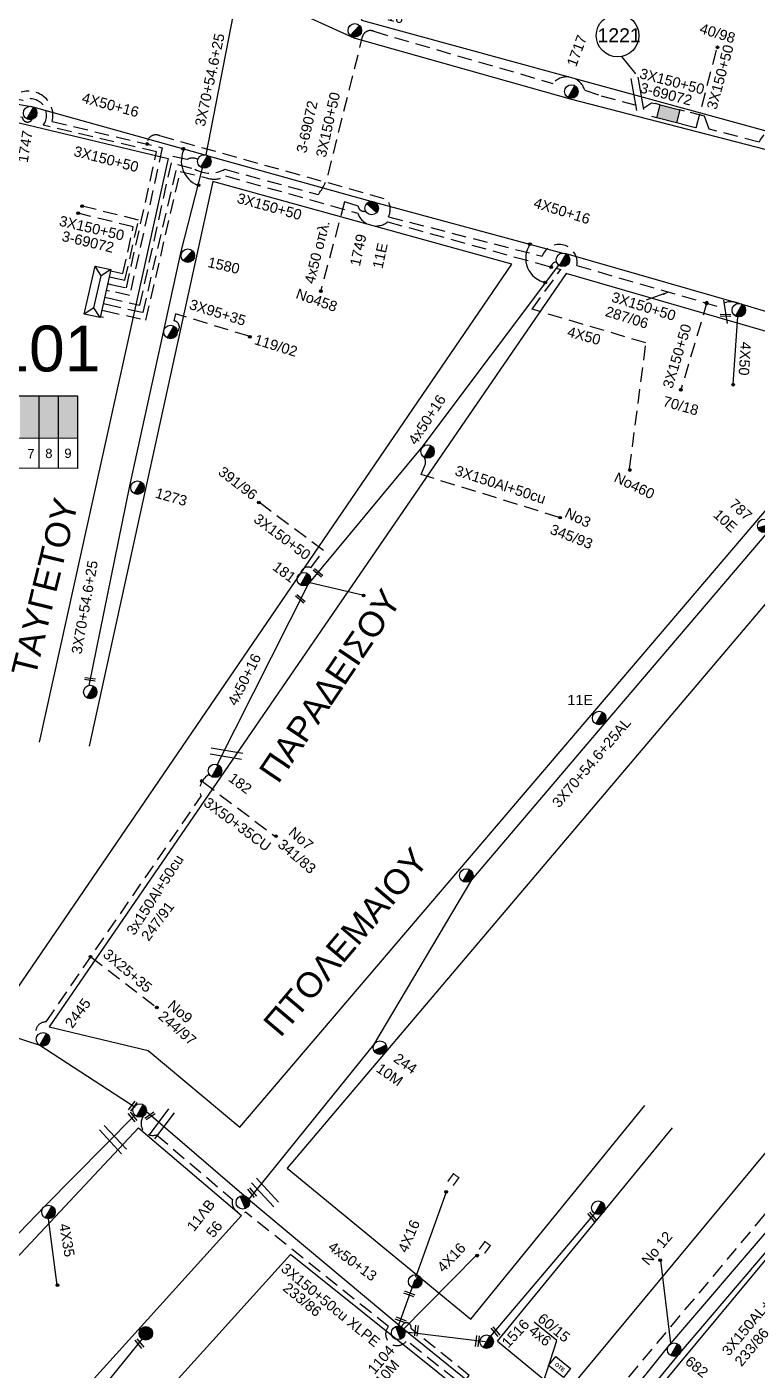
# Model space of a CAD drawing. Header units: millimetres. Extents: x 3156 to 5307, y 1191 to 2273.
# Drawn here: x 3707.9 to 3835.3, y 1512.4 to 1746.5 of the extents above; entities that cross this region are included whole.
import ezdxf

# ---------------------------------------------------------------- set-up
doc = ezdxf.new("R2010")
doc.units = ezdxf.units.MM
doc.linetypes.add('DASHED', pattern=[19.05, 12.7, -6.35])
for name, color, linetype in [('Link Box 4 Διευθύνσεων', 7, 'Continuous'), ('Pillar OTE', 7, 'Continuous'), ('Άγνωστα', 7, 'Continuous'), ('Γυμνά εναέρια ΧΤ (3Φ)   3x50+35CU', 7, 'Continuous'), ('Γυμνά εναέρια ΧΤ και ΦΟΠ (3Φ)   4x50+16AL', 7, 'Continuous'), ('Επιγραφές - Σχήματα', 7, 'Continuous'), ('Καλώδια ΧΤ   3x150+50AL', 7, 'DASHED'), ('Καλώδια ΧΤ   3x150+50CU', 7, 'DASHED'), ('Καλώδια ΧΤ   3x150AL+50CU', 7, 'DASHED'), ('Καλώδια ΧΤ   3x150AL+50XLPE', 7, 'DASHED'), ('Καλώδια ΧΤ   3X50+35', 7, 'DASHED'), ('Καλώδια ΧΤ   3x95+35 CU', 7, 'DASHED'), ('Καλώδια ΧΤ   3x95+50 AL XLPE', 7, 'DASHED'), ('Καλώδια ΧΤ   4x50AL', 7, 'DASHED'), ('Μηχανική τομή', 7, 'Continuous'), ('Στύλος Ξύλινος', 7, 'Continuous'), ('Στύλος Ξύλινος @ 1', 7, 'Continuous'), ('Στύλος ΦΜ', 7, 'Continuous'), ('Στύλος ΦΜ @ 1', 7, 'Continuous'), ('Συνδέσεις', 7, 'Continuous'), ('Συνεστραμμένα ΧΤ   3x70+54.6+25 AL', 7, 'SYN_LINE'), ('Τομή', 7, 'Continuous'), ('Υποσταθμός πόλεως', 7, 'Continuous'), ('Υπόβαθρο ΔΕΗ', 7, 'Continuous'), ('Υπόγεια καλώδια Παροχών ΧΤ   4x50AL', 7, 'DASHED')]:
    doc.layers.add(name, color=color, linetype=linetype)
doc.styles.add('arial', font='arial.ttf')
doc.styles.get("Standard").update_dxf_attribs({"font": 'arial.ttf'})
doc.linetypes.add('SYN_LINE', pattern='A,0.5,-0.0001,["/\\/\\/\\/",Standard,S=0.1,R=0,X=0,Y=-0.05],-0.25', length=0.7501)
doc.dimstyles.new('ISO-25', dxfattribs={"dimtxt": 2.5, "dimasz": 2.5, "dimexe": 1.25, "dimexo": 0.625, "dimtad": 1, "dimtxsty": 'Standard', "dimcen": 2.5, "dimadec": 0, "dimazin": 0, "dimtfac": 1, "dimtmove": 0, "dimatfit": 3, "dimfxl": 1, "dimarcsym": 0})

# ---------------------------------------------------------------- blocks, each defined once
blk = doc.blocks.new('ΥΠΟΣΤΑΘΜΟΣ ΠΟΛΕΩΣ 8 ΑΝΑΧΩΡΗΣΕΩΝ')
at = {"layer": 'Υποσταθμός πόλεως', "linetype": 'Continuous', "ltscale": 40}
for p, q in [((-8.18, -2.82), (-8.18, -4)), ((-5.9, -2.82), (-5.9, -4)), ((-3.55, -2.82), (-3.55, -4)), ((-1.28, -2.82), (-1.28, -4)), ((1.23, -2.82), (1.23, -4)), ((3.56, -2.82), (3.56, -4)), ((6.03, -2.82), (6.03, -4)), ((8.16, -2.82), (8.16, -4))]:
    blk.add_line(p, q, dxfattribs=at)
blk.add_lwpolyline([(-8.57, 2.82), (8.57, 2.82), (8.57, -2.82), (-8.57, -2.82)], close=True, dxfattribs=at)
for points in [[(-5.75, 0), (-8.57, 2.82)], [(5.75, 0), (8.57, 2.82)], [(-8.57, -2.82), (-5.75, 0)], [(-5.75, 0), (5.75, 0)], [(8.57, -2.82), (5.75, 0)]]:
    blk.add_lwpolyline(points, dxfattribs=at)
at = {"layer": 'Υποσταθμός πόλεως', "linetype": 'SYN_LINE', "ltscale": 40, "flags": 1}
for tag, p in [('ΜΕΤΑΣΧΗΜΑΤΙΣΜΟΣ', (9.59, 1.44)), ('ΙΣΧΥΣ', (9.57, -1.35)), ('ΑΡΙΘΜΟΣ', (9.69, -4.07))]:
    blk.add_attdef(tag, p, '', height=1.8, dxfattribs=at)
blk = doc.blocks.new('ΥΠΑΡΧΩΝ ΤΣΙΜΕΝΤΕΝΙΟΣ ΣΤΥΛΟΣ')
at = {"layer": 'Στύλος ΦΜ'}
blk.add_hatch(color=7, dxfattribs=at).paths.add_polyline_path([(-1.29, -2.28, 0.574793), (2.62, 0, 0.268822), (1.3, 2.27)])
at = {"layer": 'Στύλος ΦΜ', "color": 7}
blk.add_line((-1.29, -2.28), (1.3, 2.27), dxfattribs=at)
blk.add_circle((0, 0), 2.62, dxfattribs=at)
at = {"layer": 'Στύλος ΦΜ', "flags": 4}
for tag, p in [('ΑΡΙΘΜΟΣ', (-4.68, 8.05)), ('ΤΥΠΟΣ', (-4.91, 3.03))]:
    blk.add_attdef(tag, p, '', height=4, dxfattribs=at)
blk = doc.blocks.new('ΥΠΑΡΧΩΝ ΞΥΛΙΝΟΣ ΣΤΥΛΟΣ')
at = {"layer": 'Στύλος Ξύλινος'}
h = blk.add_hatch(color=7, dxfattribs=at)
h.paths.add_polyline_path([(-2.62, 0, 0.270008), (-1.29, -2.28), (1.3, 2.27, 0.576266)])
h.paths.add_polyline_path([(-1.29, -2.28, 0.574793), (2.62, 0, 0.268822), (1.3, 2.27)])
at = {"layer": 'Στύλος Ξύλινος', "color": 7}
blk.add_line((-1.29, -2.28), (1.3, 2.27), dxfattribs=at)
blk.add_circle((0, 0), 2.62, dxfattribs=at)
at = {"layer": 'Στύλος Ξύλινος', "flags": 4}
for tag, p in [('ΑΡΙΘΜΟΣ', (-4.91, 8.6)), ('ΤΥΠΟΣ', (-4.85, 3.39))]:
    blk.add_attdef(tag, p, '', height=4, dxfattribs=at)
blk = doc.blocks.new('LINK BOX 4 ΑΝΑΧΩΡΗΣΕΩΝ')
at = {"layer": 'Link Box 4 Διευθύνσεων', "ltscale": 40}
blk.add_hatch(color=256, dxfattribs=at).paths.add_polyline_path([(-3.54, 0), (-3.54, -4.67), (3.54, -4.67), (3.54, 0)])
for p, q in [((-3.54, 0), (-5.33, 0)), ((5.33, 0), (3.54, 0)), ((-3.54, -4.67), (-5.33, -4.67)), ((5.33, -4.67), (3.54, -4.67))]:
    blk.add_line(p, q, dxfattribs=at)
blk.add_lwpolyline([(-3.54, -4.67), (-3.54, 0), (3.54, 0), (3.54, -4.67)], close=True, dxfattribs=at)
blk = doc.blocks.new('ΤΟΜΗ')
at = {"layer": 'Τομή', "ltscale": 40}
for p, q in [((-5.68, 0), (5.68, 0)), ((5.68, -2.33), (-5.68, -2.33))]:
    blk.add_line(p, q, dxfattribs=at)
blk = doc.blocks.new('ΜΗΧΑΝΙΚΗ ΤΟΜΗ')
at = {"layer": 'Μηχανική τομή', "ltscale": 40}
for p, q in [((-1.89, 0.78), (1.89, 0.78)), ((1.89, 0), (-1.89, 0))]:
    blk.add_line(p, q, dxfattribs=at)
blk = doc.blocks.new('_ΣΥΝΔΕΣΗ')
at = {"layer": 'Συνδέσεις', "linetype": 'SYN_LINE', "ltscale": 40}
blk.add_hatch(color=256, dxfattribs=at).paths.add_polyline_path([(0.5, -0.01, 1), (-0.5, -0.01, 1)])
at = {"layer": 'Συνδέσεις'}
blk.add_circle((0, -0.01), 0.5, dxfattribs=at)
blk = doc.blocks.new('PILLAR ΟΤΕ')
at = {"layer": 'Pillar OTE', "ltscale": 40}
blk.add_lwpolyline([(-3.31, 2.02), (3.39, 2.02), (3.39, -1.99), (-3.31, -1.99)], close=True, dxfattribs=at)
at = {"layer": 'Pillar OTE', "insert": (-1.81, 0.71), "char_height": 1.3575, "width": 109.961, "attachment_point": 1}
blk.add_mtext('{\\fArial|b1|i0|c161|p34;OTE}', dxfattribs=at)
blk = doc.blocks.new('TSONTA XT1')
at = {"ltscale": 40}
h = blk.add_hatch(color=256, dxfattribs=at)
h.dxf.hatch_style = 1
h.paths.add_polyline_path([(595.96, 2487.66), (597.07, 2488.77), (595.96, 2489.87), (594.85, 2488.77)])
blk.add_lwpolyline([(594.85, 2488.77), (595.96, 2489.87), (597.07, 2488.77), (595.96, 2487.66)], close=True, dxfattribs=at)

msp = doc.modelspace()

# ---------------------------------------------------------------- hatches: boundary and pattern name
at = {"layer": 'Καλώδια ΧΤ   3x150+50AL', "linetype": 'DASHED', "ltscale": 0.2}
h = msp.add_hatch(color=133, dxfattribs=at)
h.dxf.hatch_style = 1
h.paths.add_polyline_path([(3710.03, 1682.19), (3706.69, 1682.19), (3706.69, 1674.82), (3710.03, 1674.81)])
h = msp.add_hatch(color=2, dxfattribs=at)
h.dxf.hatch_style = 1
h.paths.add_polyline_path([(3713.42, 1682.19), (3710.03, 1682.19), (3710.03, 1674.81), (3713.42, 1674.81)])
h = msp.add_hatch(color=1, dxfattribs=at)
h.dxf.hatch_style = 1
h.paths.add_polyline_path([(3716.74, 1682.19), (3713.42, 1682.19), (3713.42, 1674.81), (3716.74, 1674.81)])

# ---------------------------------------------------------------- linework, layer by layer
at = {"layer": 'Pillar OTE', "ltscale": 40}
for points in [[(3686.4, 1669.55), (3686.4, 1682.2), (3716.74, 1682.19), (3716.73, 1669.53), (3686.4, 1669.56)], [(3710.03, 1669.53), (3710.03, 1682.19)], [(3713.41, 1669.53), (3713.42, 1682.19)], [(3686.4, 1674.84), (3716.74, 1674.81)]]:
    msp.add_lwpolyline(points, dxfattribs=at)
at = {"layer": 'Άγνωστα', "color": 151, "linetype": 'SYN_LINE', "ltscale": 20}
msp.add_lwpolyline([(3803.49, 1496.15), (3819.85, 1516.63), (3837.25, 1536.87), (3855.88, 1559.32), (3896.84, 1608.53), (3921.26, 1638.12), (3943.03, 1664.74)], dxfattribs=at)
at = {"layer": 'Άγνωστα', "color": 2, "linetype": 'SYN_LINE', "ltscale": 20}
msp.add_lwpolyline([(3943.61, 1664.58), (3922.3, 1637.6), (3897.74, 1607.77), (3857.64, 1558.27), (3839.19, 1535.75), (3821.7, 1515.33), (3804.74, 1494.63)], dxfattribs=at)
at = {"layer": 'Άγνωστα', "color": 85, "linetype": 'SYN_LINE', "ltscale": 10}
msp.add_lwpolyline([(3757.22, 1649.63), (3766.46, 1647.49)], dxfattribs=at)
at = {"layer": 'Άγνωστα', "color": 62, "linetype": 'DASHED', "ltscale": 0.2}
msp.add_lwpolyline([(3719.03, 1584.42), (3730.53, 1575.59)], dxfattribs=at)
at = {"layer": 'Άγνωστα', "color": 173, "linetype": 'SYN_LINE', "ltscale": 15}
for points in [[(3775.73, 1528.55), (3781.11, 1543.45)], [(3773.3, 1519.21), (3786.31, 1532.4)]]:
    msp.add_lwpolyline(points, dxfattribs=at)
at = {"layer": 'Άγνωστα', "color": 133, "linetype": 'SYN_LINE', "ltscale": 10}
msp.add_lwpolyline([(3713.18, 1527.17), (3711.65, 1538.76)], dxfattribs=at)
at = {"layer": 'Άγνωστα', "color": 173, "linetype": 'SYN_LINE', "ltscale": 20}
msp.add_lwpolyline([(3788.75, 1518.22), (3806.97, 1539.64)], dxfattribs=at)
at = {"layer": 'Άγνωστα', "color": 2, "linetype": 'SYN_LINE', "ltscale": 10}
msp.add_lwpolyline([(3820.19, 1517.08), (3818.47, 1531.47)], dxfattribs=at)
at = {"layer": 'Άγνωστα', "color": 173}
msp.add_lwpolyline([(3772.52, 1519.65), (3775.61, 1528.19)], dxfattribs=at)
at = {"layer": 'Γυμνά εναέρια ΧΤ και ΦΟΠ (3Φ)   4x50+16AL', "color": 1, "linetype": 'Continuous', "ltscale": 0.2}
msp.add_lwpolyline([(3677.82, 1735.84), (3692.95, 1735.42), (3708.9, 1732.57), (3739.17, 1724.15)], dxfattribs=at)
at = {"layer": 'Γυμνά εναέρια ΧΤ και ΦΟΠ (3Φ)   4x50+16AL', "color": 85}
for points in [[(3739.25, 1724.09), (3768.27, 1715.99), (3801.39, 1707.08)], [(3741, 1617.74), (3756.97, 1649.33), (3776.86, 1673.21), (3800.68, 1704.96)]]:
    msp.add_lwpolyline(points, dxfattribs=at)
at = {"layer": 'Γυμνά εναέρια ΧΤ και ΦΟΠ (3Φ)   4x50+16AL', "color": 30}
msp.add_lwpolyline([(3860.23, 1689.89), (3832.07, 1698.29), (3801.98, 1706.92)], dxfattribs=at)
at = {"layer": 'Γυμνά εναέρια ΧΤ και ΦΟΠ (3Φ)   4x50+16AL', "color": 62}
msp.add_lwpolyline([(3598.99, 1602.37), (3623.75, 1594.71), (3645.18, 1588.96), (3671.19, 1581.7), (3710.13, 1569.02), (3726.79, 1558.21)], dxfattribs=at)
at = {"layer": 'Γυμνά εναέρια ΧΤ και ΦΟΠ (3Φ)   4x50+16AL', "color": 173}
msp.add_lwpolyline([(3728.73, 1557.43), (3746.22, 1542.47), (3773.53, 1519.65), (3803.09, 1495.73)], dxfattribs=at)
at = {"layer": 'Επιγραφές - Σχήματα', "linetype": 'Continuous', "ltscale": 0.2}
msp.add_circle((3810.93, 1744.99), 3.72, dxfattribs=at)
at = {"layer": 'Καλώδια ΧΤ   3x150+50AL', "color": 5, "linetype": 'DASHED', "ltscale": 0.2}
for points in [[(3646.32, 1740.53), (3647.36, 1739.32), (3672.79, 1737.92), (3675.01, 1737.79, -0.29354), (3678.73, 1738.3), (3679.9, 1738.22), (3680.14, 1741.53), (3691.82, 1740.7, -0.266267), (3692.18, 1737.86), (3706.89, 1735.1, -0.582596), (3712.32, 1730), (3731.51, 1725.41), (3725.81, 1699.69), (3722.3, 1700.48)], [(3728.85, 1726.05, -0.564258), (3731.01, 1727.54), (3770.68, 1716.46, -0.291737), (3770.95, 1713.4), (3797.75, 1706.52, -0.904217), (3803.84, 1704.89), (3828.63, 1697.72, -0.318926), (3832.07, 1698.29)]]:
    msp.add_lwpolyline(points, format="xyb", dxfattribs=at)
at = {"layer": 'Καλώδια ΧΤ   3x150+50AL', "color": 1, "linetype": 'DASHED', "ltscale": 0.2}
for points in [[(3722.56, 1701.62), (3725.26, 1701.01), (3730.5, 1724.69), (3710.75, 1729.37, 0.78634), (3707.16, 1733.69), (3693.28, 1736.3), (3689.81, 1736.51)], [(3691.98, 1709.22), (3695.67, 1733.49), (3707.09, 1730.76, 0.686132), (3708.76, 1730.27)]]:
    msp.add_lwpolyline(points, format="xyb", dxfattribs=at)
at = {"layer": 'Καλώδια ΧΤ   3x150+50AL', "color": 85, "linetype": 'DASHED', "ltscale": 0.2}
msp.add_lwpolyline([(3722.03, 1699.25), (3727.6, 1698), (3733.35, 1723.96), (3735.87, 1723.4, -0.24942), (3737.72, 1723.38)], format="xyb", dxfattribs=at)
at = {"layer": 'Καλώδια ΧΤ   3x150+50AL', "color": 30, "linetype": 'DASHED', "ltscale": 0.2}
msp.add_lwpolyline([(3721.52, 1697), (3728.64, 1695.4), (3734.65, 1721.26), (3739.16, 1720.21, 0.24431), (3742.52, 1720.54), (3765.62, 1714, 0.521364), (3770.82, 1712.52), (3801, 1704.19)], format="xyb", dxfattribs=at)
at = {"layer": 'Καλώδια ΧΤ   3x150+50AL', "color": 2, "linetype": 'DASHED', "ltscale": 0.2}
msp.add_lwpolyline([(3723.06, 1703.86), (3724.65, 1703.5), (3726.45, 1711.63), (3716.82, 1714.01)], dxfattribs=at)
at = {"layer": 'Καλώδια ΧΤ   3x150+50AL', "color": 4, "linetype": 'DASHED', "ltscale": 0.2}
msp.add_lwpolyline([(3722.83, 1702.82), (3725, 1702.33), (3727.36, 1712.82), (3717.61, 1715.22)], dxfattribs=at)
at = {"layer": 'Καλώδια ΧΤ   3x150+50AL', "color": 85, "ltscale": 0.2}
for points in [[(3800.74, 1660.99), (3776.64, 1668.48), (3777.31, 1670.05, 0.245655), (3777.19, 1671.45, 1.299276)], [(3755.67, 1651.28, -0.513866), (3757.44, 1652.22), (3759.64, 1655.22), (3748.4, 1663.6)]]:
    msp.add_lwpolyline(points, format="xyb", dxfattribs=at)
at = {"layer": 'Καλώδια ΧΤ   3x150+50AL', "color": 30, "linetype": 'DASHED', "ltscale": 0.2}
msp.add_arc((3800.3, 1704.56), 0.956, 91.5732, 175.4332, dxfattribs=at)
at = {"layer": 'Καλώδια ΧΤ   3x150+50CU', "linetype": 'Continuous', "ltscale": 0.3}
msp.add_line((3811.62, 1741.34), (3814.03, 1738.33), dxfattribs=at)
at = {"layer": 'Καλώδια ΧΤ   3x150+50CU', "color": 173, "linetype": 'Continuous', "ltscale": 15}
msp.add_line((3773.55, 1519.11), (3787.85, 1517.33), dxfattribs=at)
at = {"layer": 'Καλώδια ΧΤ   3x150+50CU', "color": 151, "ltscale": 0.2}
msp.add_lwpolyline([(3721.78, 1698.15), (3728.16, 1696.71), (3728.16, 1696.71), (3734.15, 1722.51), (3737.18, 1721.69, 0.258092), (3742.42, 1721.68), (3758.71, 1717.27, 0.097911), (3760.43, 1720.7), (3766.43, 1744.79, -0.471375), (3768.38, 1745.72), (3799.65, 1736.64, -0.597164), (3805.19, 1735.46), (3808.06, 1734.5), (3815.64, 1732.43), (3816.85, 1733.23), (3817.46, 1733.15)], format="xyb", dxfattribs=at)
at = {"layer": 'Καλώδια ΧΤ   3x150+50CU', "color": 30, "ltscale": 0.2}
msp.add_lwpolyline([(3822.04, 1729.57), (3824.66, 1728.9), (3828.33, 1743.05)], dxfattribs=at)
msp.add_lwpolyline([(3953.92, 1742.23), (3958.29, 1740.97), (3944.4, 1693.01), (3869.89, 1713.49), (3869.53, 1717.74), (3842.19, 1725.54, 0.791528), (3835.6, 1726.41), (3826.91, 1728.69), (3826.1, 1730.94), (3822.62, 1731.83)], format="xyb", dxfattribs=at)
at = {"layer": 'Καλώδια ΧΤ   3x150+50CU', "color": 1, "ltscale": 0.2}
msp.add_lwpolyline([(3879.47, 1604.92), (3887.29, 1598.52), (3836.47, 1539.42), (3800.54, 1496.42)], dxfattribs=at)
for points in [[(3728.26, 1556.67, 0.744107), (3730.51, 1553.37), (3743.78, 1542.12)], [(3800.54, 1496.42), (3774.14, 1517.52, -1.057073), (3770.95, 1519.97), (3746.03, 1539.9)]]:
    msp.add_lwpolyline(points, format="xyb", dxfattribs=at)
at = {"layer": 'Καλώδια ΧΤ   3x150+50CU', "color": 173, "ltscale": 0.2}
msp.add_lwpolyline([(3781.84, 1507.42), (3785.01, 1511.45), (3774.89, 1519.64, 1.089263), (3773.29, 1519.85)], format="xyb", dxfattribs=at)
at = {"layer": 'Καλώδια ΧΤ   3x150+50CU', "color": 1, "ltscale": 0.2}
msp.add_arc((3745.45, 1541.56), 1.76, 161.1856, 288.8462, dxfattribs=at)
at = {"layer": 'Καλώδια ΧΤ   3x150AL+50CU', "color": 62, "ltscale": 0.2}
msp.add_lwpolyline([(3709.62, 1570.48, -0.565557), (3711.24, 1573.06), (3738.28, 1612.38, -0.378336), (3739.57, 1616.13, -3.45067)], format="xyb", dxfattribs=at)
at = {"layer": 'Καλώδια ΧΤ   3X50+35', "color": 62, "ltscale": 0.2}
msp.add_lwpolyline([(3738.53, 1614.96), (3751.16, 1605.44)], dxfattribs=at)
at = {"layer": 'Καλώδια ΧΤ   3x95+35 CU', "color": 1, "linetype": 'DASHED', "ltscale": 0.2}
msp.add_lwpolyline([(3746.67, 1692.56), (3733.83, 1696.47), (3733.53, 1695.27, -0.639798), (3734.11, 1693.32)], format="xyb", dxfattribs=at)
at = {"layer": 'Καλώδια ΧΤ   3x95+50 AL XLPE', "color": 5, "linetype": 'DASHED', "ltscale": 0.2}
msp.add_lwpolyline([(3826.58, 1698.67), (3821.95, 1683.22)], dxfattribs=at)
at = {"layer": 'Καλώδια ΧΤ   4x50AL', "color": 5, "linetype": 'SYN_LINE', "ltscale": 10}
msp.add_line((3831.87, 1696.01), (3831.04, 1684.21), dxfattribs=at)
at = {"layer": 'Καλώδια ΧΤ   4x50AL', "color": 85, "linetype": 'DASHED', "ltscale": 0.2}
msp.add_lwpolyline([(3766.97, 1714.38, -0.46399), (3765.66, 1715.27), (3763.28, 1716), (3759.19, 1700.63)], format="xyb", dxfattribs=at)
at = {"layer": 'Καλώδια ΧΤ   4x50AL', "color": 30, "ltscale": 0.2}
msp.add_lwpolyline([(3813.02, 1669.52), (3815.87, 1691.41), (3796.01, 1697.27), (3801, 1704.19)], dxfattribs=at)
at = {"layer": 'Συνεστραμμένα ΧΤ   3x70+54.6+25 AL', "color": 85, "ltscale": 20}
msp.add_lwpolyline([(3739.17, 1724.17), (3744.72, 1752.87)], dxfattribs=at)
at = {"layer": 'Συνεστραμμένα ΧΤ   3x70+54.6+25 AL', "color": 151, "linetype": 'SYN_LINE', "ltscale": 15}
msp.add_lwpolyline([(3746.17, 1753.1), (3764.92, 1744.61), (3802.64, 1733.95), (3838.42, 1724.71), (3874.47, 1714.5), (3914.65, 1703.31), (3951.97, 1692.66), (3951.97, 1692.66)], dxfattribs=at)
at = {"layer": 'Συνεστραμμένα ΧΤ   3x70+54.6+25 AL', "color": 1, "ltscale": 15}
msp.add_lwpolyline([(3718.74, 1631.68), (3725.85, 1666.52), (3734.78, 1707.35), (3738.51, 1721.87)], dxfattribs=at)
at = {"layer": 'Συνεστραμμένα ΧΤ   3x70+54.6+25 AL', "color": 30, "ltscale": 20}
for points in [[(3860.55, 1688.1), (3837.51, 1658.87), (3808.89, 1625.39), (3785.44, 1597.83), (3768.35, 1569.09), (3746.59, 1542.17)], [(3626.06, 1404.76), (3650.09, 1431.18), (3665.21, 1446.56), (3684.9, 1467.78), (3714.34, 1500.93), (3728.07, 1517.84)]]:
    msp.add_lwpolyline(points, dxfattribs=at)
at = {"layer": 'Συνεστραμμένα ΧΤ   3x70+54.6+25 AL', "color": 133, "ltscale": 20}
msp.add_lwpolyline([(3603.75, 1425.11), (3634.91, 1460.65), (3662.49, 1489.65), (3685.73, 1514.77), (3711, 1540.96), (3726.74, 1556.79)], dxfattribs=at)
at = {"layer": 'Υπόβαθρο ΔΕΗ'}
for p, q in [((3829.42, 1698.87), (3830.02, 1694.81)), ((3785.3, 1521.27), (3815.68, 1558.48)), ((3790, 1517.44), (3820.51, 1554.61))]:
    msp.add_line(p, q, dxfattribs=at)
for points in [[(3834.27, 1729.09), (3834.27, 1729.09), (3942.88, 1698.89), (3967.2, 1782.42), (3847.13, 1810.74)], [(3794.91, 1775.27), (3764.56, 1754.91), (3766.26, 1747.67), (3824.77, 1731.71), (3824.77, 1731.71)], [(3600.62, 1604.09), (3631.58, 1735.97), (3694.33, 1732.67), (3732.53, 1723.55), (3710.01, 1621.82)], [(3824.77, 1731.71), (3834.27, 1729.09)], [(3600.62, 1604.09), (3703.85, 1575.44), (3792.46, 1705.12), (3740.3, 1719.53), (3718.75, 1621.15)], [(3858.14, 1687.26), (3801.96, 1703.52), (3711.8, 1572.18), (3729.03, 1568.07), (3745.03, 1554.7), (3858.14, 1687.26)], [(3869.7, 1684.79), (3753.31, 1547.58), (3785.3, 1521.27)], [(3789.98, 1517.42), (3801.57, 1507.9), (3932.5, 1665.47), (3869.7, 1684.79)], [(3880.64, 1464.9), (3851.62, 1486.57), (3826.29, 1486.57), (3810.68, 1500.2), (3894.16, 1600.63), (3931.86, 1576.17), (3938.38, 1583.89), (3901.42, 1608.81), (3945.91, 1662.35), (3960.22, 1657.34), (3960.22, 1559.63), (3880.64, 1464.9)], [(3624.98, 1406.36), (3605.83, 1424.97), (3727.34, 1554.61), (3745.35, 1539.34), (3624.98, 1406.36)], [(3676.74, 1356.14), (3792.45, 1501.65), (3753.86, 1532.5), (3711.58, 1485.75)], [(3800.31, 1517.53), (3796.35, 1520.7)]]:
    msp.add_lwpolyline(points, dxfattribs=at)
for centre, radius, start, end in [((3739.39, 1723.13), 4.57, 152.0572, 247.1987), ((3799.22, 1706.17), 4.32, 146.0838, 259.268)]:
    msp.add_arc(centre, radius, start, end, dxfattribs=at)

# ---------------------------------------------------------------- block references
at = {"layer": 'Link Box 4 Διευθύνσεων', "xscale": 0.4999999999997814, "yscale": 0.4999999999997814, "zscale": 0.4999999999997814, "rotation": 345.6246505074243}
msp.add_blockref('LINK BOX 4 ΑΝΑΧΩΡΗΣΕΩΝ', (3820.04, 1732.49), dxfattribs=at)
at = {"layer": 'Pillar OTE', "xscale": 0.5, "yscale": 0.5, "zscale": 0.5, "rotation": 320.568029324533}
msp.add_blockref('PILLAR ΟΤΕ', (3800.79, 1512.92), dxfattribs=at)
at = {"layer": 'Μηχανική τομή'}
for p, xscale, yscale, zscale, rotation in [((3758.79, 1651.5), 0.4999999999993636, 0.4999999999993636, 0.4999999999993636, 140.1871846408351), ((3755.71, 1646.95), 0.4999999999993636, 0.4999999999993636, 0.4999999999993636, 140.1871846408351), ((3718.95, 1632.98), 0.4999999999993636, 0.4999999999993636, 0.4999999999993636, 171.6772430790993), ((3742.78, 1620.39), 1.47798030338155, 1.47798030338155, 1.47798030338155, 170.5523734023038), ((3726.18, 1556.35), 0.4999999999991247, 0.4999999999991247, 0.4999999999991247, 309.6537598130552), ((3726.21, 1558.48), 0.4999999999990371, 0.4999999999990371, 0.4999999999990371, 232.2533029454107), ((3729.24, 1556.84), 0.4999999999990372, 0.4999999999990372, 0.4999999999990372, 214.4048736998393), ((3747.01, 1543.18), 0.4999999999990372, 0.4999999999990372, 0.4999999999990372, 309.6537598130635), ((3806.33, 1538.93), 0.4999999999990372, 0.4999999999990372, 0.4999999999990372, 309.6537598130635), ((3774.52, 1525.47), 0.4999999999990372, 0.4999999999990372, 0.4999999999990372, 339.3839768919698), ((3773.03, 1520.94), 0.4999999999990372, 0.4999999999990372, 0.4999999999990372, 339.3839768919698), ((3775.65, 1519.28), 0.4999999999990372, 0.4999999999990372, 0.4999999999990372, 263.2019559659304), ((3789.49, 1518.93), 0.4999999999990372, 0.4999999999990372, 0.4999999999990372, 309.6537598130635), ((3727.36, 1516.87), 0.4999999999991247, 0.4999999999991247, 0.4999999999991247, 309.6537598130552), ((3786.28, 1517.44), 0.4999999999990372, 0.4999999999990372, 0.4999999999990372, 263.2019559659304)]:
    msp.add_blockref('ΜΗΧΑΝΙΚΗ ΤΟΜΗ', p, dxfattribs=dict(at, xscale=xscale, yscale=yscale, zscale=zscale, rotation=rotation))
at = {"layer": 'Στύλος Ξύλινος @ 1', "ltscale": 40, "xscale": 0.4499999999998181, "yscale": 0.4499999999998181, "zscale": 0.4499999999998181}
msp.add_blockref('ΥΠΑΡΧΩΝ ΞΥΛΙΝΟΣ ΣΤΥΛΟΣ', (3728.63, 1518.78), dxfattribs=at)
at = {"layer": 'Στύλος ΦΜ @ 1', "ltscale": 40}
ref = msp.add_blockref('ΥΠΑΡΧΩΝ ΤΣΙΜΕΝΤΕΝΙΟΣ ΣΤΥΛΟΣ', (3765.09, 1745.88), dxfattribs=dict(at, xscale=0.4499999999999734, yscale=0.4499999999999734, zscale=0.4499999999999734, rotation=346.8484801518888))
ref.add_attrib('ΤΥΠΟΣ', '1716', (3767.91, 1748.32), dxfattribs={"layer": '', "height": 1.8, "rotation": 346.8485, "flags": 4})
ref.add_attrib('ΑΡΙΘΜΟΣ', '11E', (3769.01, 1750.22), dxfattribs={"layer": '', "height": 1.8, "rotation": 346.8485, "flags": 4})
at = {"layer": 'Στύλος ΦΜ @ 1', "ltscale": 40, "xscale": 0.4499999999998181, "yscale": 0.4499999999998181, "zscale": 0.4499999999998181}
for p in [(3802.87, 1735.23), (3708.47, 1731.47), (3738.84, 1723.04), (3801.39, 1705.9), (3832.07, 1697.11), (3732.94, 1693.32), (3777.78, 1672.48), (3727.19, 1666.19), (3756.2, 1650.23), (3718.94, 1630.56), (3740.71, 1616.82), (3784.53, 1598.58), (3710.71, 1570.04), (3727.57, 1557.63), (3711.65, 1539.94), (3807.55, 1540.67), (3775.62, 1527.82), (3788.08, 1517.33), (3820.79, 1515.92)]:
    msp.add_blockref('ΥΠΑΡΧΩΝ ΤΣΙΜΕΝΤΕΝΙΟΣ ΣΤΥΛΟΣ', p, dxfattribs=at)
at = {"layer": 'Στύλος ΦΜ @ 1', "ltscale": 40}
ref = msp.add_blockref('ΥΠΑΡΧΩΝ ΤΣΙΜΕΝΤΕΝΙΟΣ ΣΤΥΛΟΣ', (3768.02, 1714.91), dxfattribs=dict(at, xscale=0.4499999999997384, yscale=0.4499999999997384, zscale=0.4499999999997384, rotation=77.87573415828757))
ref.add_attrib('ΤΥΠΟΣ', '1749', (3765.97, 1704.68), dxfattribs={"layer": '', "height": 1.8, "rotation": 77.8757, "flags": 4})
ref.add_attrib('ΑΡΙΘΜΟΣ', '11E', (3769.91, 1704.23), dxfattribs={"layer": '', "height": 1.8, "rotation": 77.8757, "flags": 4})
ref = msp.add_blockref('ΥΠΑΡΧΩΝ ΤΣΙΜΕΝΤΕΝΙΟΣ ΣΤΥΛΟΣ', (3735.97, 1706.62), dxfattribs=dict(at, xscale=0.4499999999998182, yscale=0.4499999999998182, zscale=0.4499999999998182, rotation=347.0015056748567))
ref.add_attrib('ΤΥΠΟΣ', '1580', (3739.31, 1704.66), dxfattribs={"layer": '', "height": 1.8, "rotation": 347.0015, "flags": 4})
ref = msp.add_blockref('ΥΠΑΡΧΩΝ ΤΣΙΜΕΝΤΕΝΙΟΣ ΣΤΥΛΟΣ', (3836.51, 1659.52), dxfattribs=dict(at, xscale=0.4499999999996362, yscale=0.4499999999996362, zscale=0.4499999999996362, rotation=317.7208670351616))
ref.add_attrib('ΤΥΠΟΣ', '787', (3830.25, 1663.08), dxfattribs={"layer": '', "height": 1.8, "rotation": 317.7209, "flags": 4})
ref.add_attrib('ΑΡΙΘΜΟΣ', '10E', (3827.47, 1661.25), dxfattribs={"layer": '', "height": 1.8, "rotation": 317.7209, "flags": 4})
ref = msp.add_blockref('ΥΠΑΡΧΩΝ ΤΣΙΜΕΝΤΕΝΙΟΣ ΣΤΥΛΟΣ', (3807.71, 1626.02), dxfattribs=dict(at, xscale=0.4499999999998181, yscale=0.4499999999998181, zscale=0.4499999999998181))
ref.add_attrib('ΤΥΠΟΣ', '11E', (3802.17, 1628.27), dxfattribs={"layer": '', "height": 1.8, "flags": 4})
ref = msp.add_blockref('ΥΠΑΡΧΩΝ ΤΣΙΜΕΝΤΕΝΙΟΣ ΣΤΥΛΟΣ', (3769.47, 1568.56), dxfattribs=dict(at, xscale=0.4499999999997322, yscale=0.4499999999997322, zscale=0.4499999999997322, rotation=325.2622769772231))
ref.add_attrib('ΤΥΠΟΣ', '244', (3771.69, 1566.27), dxfattribs={"layer": '', "height": 1.8, "rotation": 325.2623, "flags": 4})
ref.add_attrib('ΑΡΙΘΜΟΣ', '10M', (3768.65, 1564.53), dxfattribs={"layer": '', "height": 1.8, "rotation": 325.2623, "flags": 4})
ref = msp.add_blockref('ΥΠΑΡΧΩΝ ΤΣΙΜΕΝΤΕΝΙΟΣ ΣΤΥΛΟΣ', (3745.56, 1541.6), dxfattribs=dict(at, xscale=0.4499999999997265, yscale=0.4499999999997265, zscale=0.4499999999997265, rotation=51.87084831782776))
ref.add_attrib('ΤΥΠΟΣ', '56', (3740.42, 1535.29), dxfattribs={"layer": '', "height": 1.8, "rotation": 51.8708, "flags": 4})
ref.add_attrib('ΑΡΙΘΜΟΣ', '11ΛΒ', (3737.05, 1536.4), dxfattribs={"layer": '', "height": 1.8, "rotation": 51.8708, "flags": 4})
ref = msp.add_blockref('ΥΠΑΡΧΩΝ ΤΣΙΜΕΝΤΕΝΙΟΣ ΣΤΥΛΟΣ', (3772.66, 1518.86), dxfattribs=dict(at, xscale=0.4499999999996628, yscale=0.4499999999996628, zscale=0.4499999999996628, rotation=49.32362904944844))
ref.add_attrib('ΤΥΠΟΣ', '1104', (3768.52, 1511.5), dxfattribs={"layer": '', "height": 1.8, "rotation": 49.3236, "flags": 4})
ref.add_attrib('ΑΡΙΘΜΟΣ', '10M', (3769.81, 1509.5), dxfattribs={"layer": '', "height": 1.8, "rotation": 49.3236, "flags": 4})
at = {"layer": 'Συνδέσεις'}
for p, xscale, yscale, zscale in [((3828.35, 1742.93), 0.4777242751394019, 0.4777242751394019, 0.4777242751394019), ((3728.88, 1726.09), 0.4777242751394019, 0.4777242751394019, 0.4777242751394019), ((3735.18, 1725.26), 0.4777242751394019, 0.4777242751394019, 0.4777242751394019), ((3737.83, 1718.92), 0.4777242751394019, 0.4777242751394019, 0.4777242751394019), ((3716.83, 1714.02), 0.4777242751394019, 0.4777242751394019, 0.4777242751394019), ((3717.52, 1715.26), 0.4777242751394019, 0.4777242751394019, 0.4777242751394019), ((3795.65, 1708.64), 0.4777242751394019, 0.4777242751394019, 0.4777242751394019), ((3799.35, 1704.64), 0.4777242751394019, 0.4777242751394019, 0.4777242751394019), ((3798.3, 1701.93), 0.4777242751394019, 0.4777242751394019, 0.4777242751394019), ((3759.17, 1700.42), 0.4777242751394019, 0.4777242751394019, 0.4777242751394019), ((3746.78, 1692.48), 0.4777242751394019, 0.4777242751394019, 0.4777242751394019), ((3821.95, 1683.22), 0.4777242751394019, 0.4777242751394019, 0.4777242751394019), ((3831.1, 1684.14), 0.4777242751394019, 0.4777242751394019, 0.4777242751394019), ((3813.04, 1669.26), 0.4777242751394019, 0.4777242751394019, 0.4777242751394019), ((3748.35, 1663.6), 0.4499999999998181, 0.4499999999998181, 0.4499999999998181), ((3800.92, 1660.96), 0.4499999999998181, 0.4499999999998181, 0.4499999999998181), ((3766.62, 1647.39), 0.4499999999998181, 0.4499999999998181, 0.4499999999998181), ((3738.37, 1615.07), 0.4499999999998181, 0.4499999999998181, 0.4499999999998181), ((3751.34, 1605.43), 0.4499999999998181, 0.4499999999998181, 0.4499999999998181), ((3719, 1584.43), 0.4499999999998181, 0.4499999999998181, 0.4499999999998181), ((3730.56, 1575.59), 0.4499999999998181, 0.4499999999998181, 0.4499999999998181), ((3781.03, 1543.44), 0.4777242751394019, 0.4777242751394019, 0.4777242751394019), ((3786.41, 1532.33), 0.4777242751394019, 0.4777242751394019, 0.4777242751394019), ((3818.37, 1531.54), 0.4777242751394019, 0.4777242751394019, 0.4777242751394019), ((3713.24, 1527.2), 0.4777242751394019, 0.4777242751394019, 0.4777242751394019)]:
    msp.add_blockref('_ΣΥΝΔΕΣΗ', p, dxfattribs=dict(at, xscale=xscale, yscale=yscale, zscale=zscale))
at = {"layer": 'Συνδέσεις', "xscale": 0.3075184835441075, "yscale": 0.3075184835441075, "zscale": 0.3075184835441075, "rotation": 343.0452726001874}
msp.add_blockref('TSONTA XT1', (3427.99, 1019.71), dxfattribs=at)
at = {"layer": 'Τομή'}
for p, xscale, yscale, zscale, rotation in [((3813.81, 1734.71), 0.4999999999998193, 0.4999999999998193, 0.4999999999998193, 100.0205394068804), ((3829.76, 1696.4), 0.1621897737454771, 0.1621897737454771, 0.1621897737454771, 357.8079386468036), ((3730.96, 1555.64), 0.5000000000000304, 0.5000000000000304, 0.5000000000000304, 52.95094927094702), ((3723.32, 1552.94), 0.4999999999999309, 0.4999999999999309, 0.4999999999999309, 312.9901816607469), ((3749.87, 1543.73), 0.4999999999999309, 0.4999999999999309, 0.4999999999999309, 312.9901816607469)]:
    msp.add_blockref('ΤΟΜΗ', p, dxfattribs=dict(at, xscale=xscale, yscale=yscale, zscale=zscale, rotation=rotation))
at = {"layer": 'Υποσταθμός πόλεως', "xscale": 0.5000000000000148, "yscale": 0.5000000000000148, "zscale": 0.5000000000000148, "rotation": 77.31424844356623}
msp.add_blockref('ΥΠΟΣΤΑΘΜΟΣ ΠΟΛΕΩΣ 8 ΑΝΑΧΩΡΗΣΕΩΝ', (3720.21, 1700.32), dxfattribs=at)

# ---------------------------------------------------------------- texts
at = {"ltscale": 30, "char_height": 1.63, "width": 11.2573, "attachment_point": 1}
for s, insert in [('7', (3707.97, 1672.93)), ('8', (3711.09, 1672.96)), ('9', (3714.42, 1672.98))]:
    msp.add_mtext(s, dxfattribs=dict(at, insert=insert))
at = {"layer": 'Άγνωστα', "ltscale": 40, "char_height": 1.8, "width": 43.5158, "attachment_point": 1, "style": 'arial'}
for s, insert, rotation in [('40/98', (3825.63, 1747.18), 342.7983), ('3X70+54.6+25', (3737.16, 1729.39), 77.8013), ('1717', (3802, 1740.03), 69.6579), ('3X150+50', (3826.43, 1732.42), 74.7869), ('3X150+50', (3815.07, 1739.32), 345.4946), ('3X150+50', (3758.27, 1724.01), 77.3631), ('3-69072', (3815.15, 1736.83), 345.3606), ('4X50+16', (3717.81, 1735.08), 345.0241), ('3-69072', (3754.86, 1724.78), 77.3631), ('1747', (3706.25, 1723.02), 80.9617), ('3X150+50', (3716.38, 1725.78), 345.4722), ('3X150+50', (3744.88, 1717.59), 344.6449), ('4X50+16', (3796.66, 1716.78), 342.7983), ('3X150+50', (3713.8, 1713.63), 346.7143), ('4x50 οπλ.', (3756.26, 1702.02), 75.867), ('3-69072', (3714.26, 1710.97), 346.7143), ('No458', (3755.25, 1700.95), 340.5137), ('3X150+50', (3810.24, 1700.36), 342.7983), ('3X95+35', (3736.6, 1699.08), 342.7983), ('287/06', (3809.15, 1697.86), 342.7983), ('119/02', (3747.94, 1692.95), 342.7983), ('3X150+50', (3818.75, 1683.86), 73), ('4x50+16', (3774.28, 1674.45), 57.0606), ('70/18', (3819.18, 1682.19), 344), ('391/96', (3742.2, 1670.03), 322.4259), ('Νο460', (3810.92, 1668.95), 334.3369), ('1273', (3730.64, 1666.2), 344.1298), ('Νο3', (3802.32, 1662.77), 334.3369), ('345/93', (3799.63, 1659.89), 338.8452), ('3X70+54.6+25', (3715.63, 1637.38), 79.8999), ('181', (3751.66, 1653.47), 323.056), ('4x50+16', (3742.82, 1628.82), 63.0663), ('182', (3743.97, 1616.63), 323.056), ('Νο7', (3754.53, 1607.2), 319.5651), ('341/83', (3752.66, 1605.1), 319.5651), ('3x150Al+50cu', (3725.12, 1588.99), 57.0606), ('247/91', (3727.68, 1588.08), 53.3311), ('2445', (3714.37, 1572.9), 53.3311), ('Νο9', (3733.46, 1577.04), 319.5651), ('244/97', (3731.8, 1575.17), 319.5651), ('Π', (3782.1, 1546.87), 323.6139), ('4Χ16', (3772.52, 1533.39), 66.585), ('4X35', (3715.27, 1538.07), 279.8098), ('4x50+13', (3761.33, 1534.97), 323.6139), ('4Χ16', (3779.25, 1530.5), 46.6129), ('Π', (3787.59, 1535.05), 323.6139), ('3X150+50cu XLPE', (3753.19, 1531.17), 320.68), ('233/86', (3753.53, 1527.8), 320.68), ('1516', (3790.54, 1517.37), 46.6129), ('682', (3823.69, 1514.98), 320.68)]:
    msp.add_mtext(s, dxfattribs=dict(at, insert=insert, rotation=rotation))
at = {"layer": 'Άγνωστα', "ltscale": 40, "insert": (3814.94, 1531.63), "char_height": 1.8, "attachment_point": 1, "rotation": 49.8906, "style": 'arial'}
msp.add_mtext('Νο 12', dxfattribs=at)
at = {"layer": 'Γυμνά εναέρια ΧΤ (3Φ)   3x50+35CU', "ltscale": 40, "char_height": 1.8, "width": 43.5158, "attachment_point": 1, "style": 'arial'}
for s, insert, rotation in [('4X50', (3802.48, 1694.31), 344.5696), ('4X50', (3834.21, 1691.54), 266.301), ('3X150Al+50cu', (3782.97, 1670.11), 341.9685), ('3X150+50', (3748.36, 1661.8), 323.2277), ('3X50+35CU', (3739.64, 1612.35), 323.2277), ('3X25+35', (3722.18, 1585.95), 319.8344)]:
    msp.add_mtext(s, dxfattribs=dict(at, insert=insert, rotation=rotation))
at = {"layer": 'Καλώδια ΧΤ   3x150AL+50XLPE', "ltscale": 0.2, "attachment_point": 1, "style": 'arial'}
for s, insert, char_height, width, rotation in [('1221', (3807.42, 1746.25), 2.43, 58.384, 359.9498), ('3X150AL+50CU', (3828.95, 1515.85), 1.8, 43.5158, 50.2423), ('233/86', (3831.17, 1514.02), 1.8, 43.5158, 50.2423)]:
    msp.add_mtext(s, dxfattribs=dict(at, insert=insert, char_height=char_height, width=width, rotation=rotation))
at = {"layer": 'Συνεστραμμένα ΧΤ   3x70+54.6+25 AL', "ltscale": 20, "insert": (3799.34, 1611.41), "char_height": 1.8, "width": 43.5158, "attachment_point": 1, "rotation": 49.5876, "style": 'arial'}
msp.add_mtext('3X70+54.6+25AL', dxfattribs=at)
at = {"layer": 'Υπόβαθρο ΔΕΗ', "insert": (3681.85, 1695.1), "char_height": 8, "width": 92.0926, "attachment_point": 1, "style": 'arial'}
msp.add_mtext('{\\H1.083x;Φ}T-101', dxfattribs=at)
at = {"layer": 'Υπόβαθρο ΔΕΗ', "char_height": 4, "width": 25.6049, "attachment_point": 1, "style": 'arial'}
for s, insert, rotation in [('{\\H1.083x;ΤΑΥΓΕΤΟΥ}', (3705.14, 1634.04), 76.18), ('{\\H1.083x;ΠΑΡΑΔΕΙΣΟΥ}', (3748.13, 1616.83), 55.9753), ('{\\H1.083x;ΠTOΛΕΜΑΙΟΥ}', (3748.81, 1573), 49.7443)]:
    msp.add_mtext(s, dxfattribs=dict(at, insert=insert, rotation=rotation))
at = {"layer": 'Υπόγεια καλώδια Παροχών ΧΤ   4x50AL', "color": 7, "ltscale": 0.2, "char_height": 1.8, "attachment_point": 1, "rotation": 320.7643}
for s, insert in [('60/15', (3797.96, 1522.45)), ('4x6', (3796.43, 1520.35))]:
    msp.add_mtext_dynamic_manual_height_columns(s, width=1.8, gutter_width=12.5, heights=[0.118], dxfattribs=dict(at, insert=insert))

# ---------------------------------------------------------------- leaders
at = {"layer": 'Επιγραφές - Σχήματα', "ltscale": 40}
for points in [[(3819.81, 1700.23), (3815.91, 1698.85)], [(3797.94, 1510.17), (3800.31, 1517.53)]]:
    msp.add_leader(points, dimstyle='ISO-25', override={"dimasz": 1, "dimtad": 0}, dxfattribs=at)

doc.saveas('drawing.dxf')
